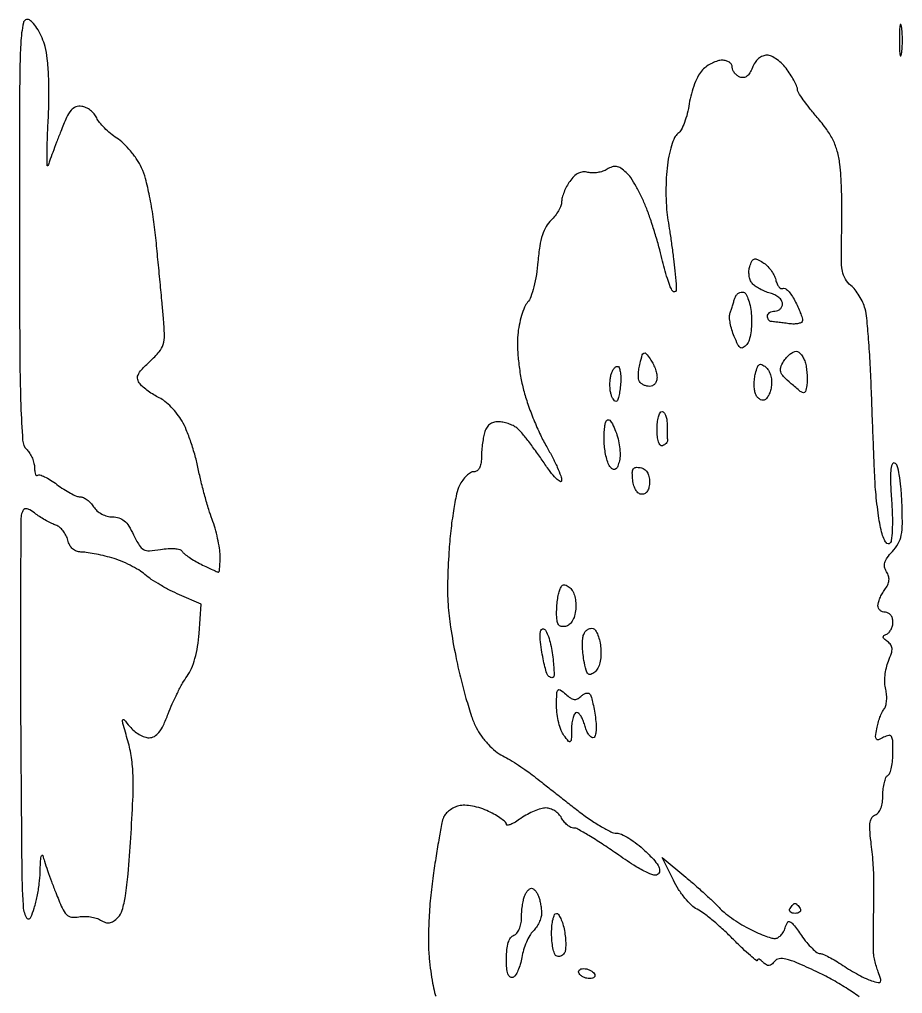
# Model space of a CAD drawing. Extents: x 0 to 102, y 0 to 135.
# Drawn here: x 0 to 14.88, y 18.7 to 35.12 of the extents above; entities that cross this region are included whole.
import ezdxf

# ---------------------------------------------------------------- set-up
doc = ezdxf.new("R2010")
doc.units = 0
doc.header["$MEASUREMENT"] = 0

msp = doc.modelspace()

# ---------------------------------------------------------------- linework, layer by layer
for points in [[(0.166327, 35.110538, 0.500759), (0.06519, 35.063281, 0.039495), (0.021604, 34.719812, 0.01121), (0.002892, 33.967191, 0.000609), (0, 31.595034, 0.001032), (0.004159, 29.580264, 0.007467), (0.022639, 28.610928, 0.009157), (0.053322, 28.024892, 0.18062), (0.1269, 27.863614, -0.058636), (0.175495, 27.802057, -0.038985), (0.216523, 27.721922, -0.039047), (0.24453, 27.636611, -0.059859), (0.2538, 27.559457, 0.028178), (0.25744, 27.494923, 0.072119), (0.269293, 27.449762, 0.183597), (0.286755, 27.431529, 0.317363), (0.306541, 27.434941, -0.282433), (0.342668, 27.443586, -0.032344), (0.423835, 27.411137, -0.03139), (0.523534, 27.355664, -0.020278), (0.631777, 27.279841, 0.019294), (0.744883, 27.20028, 0.021788), (0.859392, 27.133053, 0.021666), (0.960761, 27.084837, 0.100498), (1.023985, 27.072, -0.111685), (1.077462, 27.059904, -0.049809), (1.139573, 27.022298, -0.045894), (1.200076, 26.967529, -0.046316), (1.249367, 26.9028, 0.075245), (1.306048, 26.836648, 0.055788), (1.38559, 26.782152, 0.055003), (1.476586, 26.745879, 0.067458), (1.567186, 26.7336, -0.076523), (1.676116, 26.71683, -0.099414), (1.764358, 26.668202, -0.076645), (1.842552, 26.578316, -0.029506), (1.922651, 26.433068, 0.021958), (2.017089, 26.255537, 0.135695), (2.090717, 26.184389, 0.142403), (2.188675, 26.162934, 0.025026), (2.3779, 26.185237, -0.025917), (2.504122, 26.199887, -0.038183), (2.615657, 26.198481, -0.043838), (2.701732, 26.183125, -0.190518), (2.7425, 26.152727, 0.086766), (2.779024, 26.11164, 0.017724), (2.857572, 26.053695, 0.018174), (2.954923, 25.992145, 0.016179), (3.06028, 25.935257, 0.004111), (3.16399, 25.884581, 0.006023), (3.256125, 25.841851, 0.003099), (3.33462, 25.807172, 0.102811), (3.354698, 25.803, 0.375223), (3.366216, 25.81306, 0.010533), (3.374302, 25.883767, 0.016579), (3.379602, 25.97253, 0.009999), (3.380287, 26.07795, 0.033845), (3.369759, 26.207362, 0.016184), (3.339681, 26.371538, 0.015962), (3.297066, 26.541634, 0.021898), (3.24727, 26.6913, -0.016962), (3.190283, 26.8571, -0.007313), (3.125127, 27.081558, -0.007226), (3.062664, 27.322718, -0.009493), (3.013038, 27.544637, 0.017478), (2.960545, 27.762951, 0.014162), (2.889532, 27.993135, 0.014399), (2.811851, 28.201813, 0.035569), (2.739937, 28.348337, 0.034689), (2.659594, 28.466603, 0.027203), (2.557261, 28.58317, 0.027905), (2.449631, 28.681475, 0.058574), (2.354221, 28.742271, -0.024157), (2.263222, 28.791822, -0.019044), (2.169684, 28.853777, -0.019425), (2.087086, 28.91814, -0.044351), (2.031497, 28.974178, -0.109032), (1.991878, 29.051119, -0.169094), (1.997546, 29.124865, -0.086456), (2.056432, 29.213924, -0.015688), (2.197436, 29.354179, 0.026494), (2.355739, 29.518593, 0.104123), (2.42357, 29.641009, 0.083402), (2.443901, 29.794052, 0.013465), (2.425426, 30.095172, 0.001255), (2.403098, 30.340627, 0.000449), (2.370051, 30.690692, 0.000445), (2.333117, 31.074605, 0.000526), (2.297484, 31.437581, 0.012188), (2.253301, 31.794156, 0.013015), (2.192552, 32.140393, 0.013245), (2.124311, 32.436911, 0.046956), (2.058087, 32.620301, 0.037979), (1.979689, 32.758408, 0.026222), (1.871604, 32.902175, 0.026529), (1.752346, 33.030156, 0.047968), (1.640332, 33.11922, -0.028199), (1.534066, 33.197071, -0.024809), (1.43237, 33.289607, -0.025598), (1.348994, 33.382448, -0.065637), (1.301932, 33.4593, 0.072209), (1.259926, 33.525923, 0.052552), (1.196291, 33.586292, 0.052809), (1.121902, 33.631752, 0.075455), (1.047947, 33.654014, 0.124328), (0.949461, 33.643575, 0.13136), (0.87008, 33.587593, 0.067586), (0.793787, 33.466009, 0.013746), (0.695007, 33.231014, 0.001573), (0.625359, 33.049991, 0.001815), (0.560133, 32.876974, 0.001623), (0.505881, 32.730013, 0.010622), (0.480463, 32.6556, -0.84253), (0.467296, 32.657421, -0.009491), (0.464899, 32.826915, -0.00759), (0.470059, 33.08465, -0.003585), (0.484149, 33.417, 0.009758), (0.495947, 33.809834, 0.013398), (0.490192, 34.163232, 0.014858), (0.468657, 34.458549, 0.041026), (0.430422, 34.663411, 0.033291), (0.380739, 34.80702, 0.033483), (0.312514, 34.942476, 0.035466), (0.237025, 35.051778, 0.101365)], [(14.865595, 35.00325, 0.124239), (14.852721, 35.03391, 0.664672), (14.840704, 35.030877, 0.03126), (14.832464, 34.937314, 0.006336), (14.830352, 34.7706, 0.006336), (14.832464, 34.603886, 0.03126), (14.840704, 34.510323, 0.664672), (14.852721, 34.50729, 0.124239), (14.865595, 34.53795, 0.023547), (14.876573, 34.643888, 0.014044), (14.880133, 34.7706, 0.014044), (14.876573, 34.897312, 0.023547)], [(12.528889, 31.024677, -0.057879), (12.596516, 30.971224, -0.038071), (12.661265, 30.895923, -0.038094), (12.71379, 30.81176, -0.05835), (12.744466, 30.731535, 0.039811), (12.768139, 30.662023, 0.070918), (12.799637, 30.610579, 0.111017), (12.833414, 30.584438, 0.252974), (12.864622, 30.586251, -0.286614), (12.901257, 30.586079, -0.058975), (12.953787, 30.543534, -0.045623), (13.011873, 30.471857, -0.028159), (13.067097, 30.378367, -0.012247), (13.11706, 30.27566, -0.014298), (13.159265, 30.175745, -0.013318), (13.190095, 30.089806, -0.07962), (13.1976, 30.042973, -0.267638), (13.180565, 30.013428, -0.076024), (13.129259, 29.993351, -0.054716), (13.054095, 29.984903, -0.033463), (12.96495, 29.990642, 0.000978), (12.871225, 30.002824, 0.001135), (12.782003, 30.014036, 0.001009), (12.706437, 30.023204, 0.006775), (12.66885, 30.027171, -0.126965), (12.644634, 30.035851, -0.090797), (12.624038, 30.056139, -0.080924), (12.610165, 30.084833, -0.072337), (12.6054, 30.1176, -0.148195), (12.615177, 30.149863, -0.098894), (12.642677, 30.177349, -0.082425), (12.683786, 30.195881, -0.064853), (12.7323, 30.2022, 0.09774), (12.780732, 30.211759, 0.09763), (12.821923, 30.239003, 0.098244), (12.849506, 30.279676, 0.100352), (12.8592, 30.327488, 0.145401), (12.843812, 30.379285, 0.071839), (12.798091, 30.43131, 0.061856), (12.730735, 30.475712, 0.053391), (12.65117, 30.504989, -0.035492), (12.564552, 30.533391, -0.028799), (12.476325, 30.57551, -0.029681), (12.399258, 30.624076, -0.06419), (12.348081, 30.671741, -0.085705), (12.315666, 30.728127, -0.052218), (12.296877, 30.802832, -0.050446), (12.293555, 30.883307, -0.062024), (12.307258, 30.957167, -0.03772), (12.343117, 31.046238, -0.207133), (12.381722, 31.07903, -0.184928), (12.435019, 31.075291, -0.029374)], [(12.203594, 30.51991, -0.195966), (12.246159, 30.483713, -0.038945), (12.28598, 30.389838, -0.035894), (12.317805, 30.266019, -0.026678), (12.33562, 30.125922, -0.028131), (12.338106, 29.978719, -0.029887), (12.32383, 29.835151, -0.031444), (12.296479, 29.71383, -0.102386), (12.258, 29.641455, -0.068263), (12.198389, 29.586833, -0.300975), (12.153074, 29.585893, -0.138494), (12.109074, 29.634902, -0.014585), (12.044667, 29.776384, -0.026919), (12.005669, 29.885173, -0.027401), (11.978853, 29.996884, -0.02847), (11.966499, 30.096105, -0.09247), (11.974237, 30.161677, -0.00036), (11.992207, 30.219239, -0.0002), (12.014193, 30.289388, -0.0002), (12.036504, 30.360374, -0.000323), (12.055544, 30.420735, -0.077849), (12.079692, 30.469279, -0.09115), (12.116501, 30.505116, -0.10207), (12.160021, 30.522842, -0.125922)], [(10.629822, 29.395682, -0.039692), (10.673615, 29.324578, -0.029671), (10.710602, 29.240257, -0.030308), (10.736027, 29.156112, -0.058277), (10.7442, 29.08623, -0.078161), (10.735005, 29.027771, -0.090412), (10.70839, 28.978153, -0.100781), (10.668786, 28.944981, -0.124729), (10.622293, 28.9332, -0.059266), (10.571962, 28.939187, -0.050649), (10.521543, 28.956908, -0.053088), (10.478526, 28.983004, -0.091721), (10.450505, 29.013909, -0.114675), (10.434976, 29.059962, -0.030308), (10.43214, 29.138103, -0.029112), (10.439732, 29.22987, -0.026297), (10.458034, 29.323361, -0.009839), (10.496557, 29.464987, -0.225476), (10.523814, 29.495518, -0.327859), (10.557641, 29.487413, -0.017659)], [(13.089438, 29.5254, -0.163455), (13.133343, 29.510653, -0.067017), (13.17851, 29.4658, -0.056542), (13.218057, 29.400134, -0.045834), (13.2453, 29.322505, -0.027387), (13.262759, 29.232282, -0.018928), (13.272992, 29.128759, -0.019137), (13.275246, 29.028202, -0.036684), (13.268062, 28.947862, -0.034272), (13.24457, 28.847999, -0.362286), (13.211962, 28.826818, -0.143243), (13.159164, 28.849366, -0.006321), (13.005135, 28.979319, -0.019458), (12.877207, 29.099064, -0.113232), (12.828944, 29.17708, -0.16699), (12.829127, 29.252873, -0.056284), (12.877435, 29.353961, -0.040328), (12.926158, 29.419556, -0.042857), (12.983876, 29.47504, -0.046946), (13.041621, 29.513385, -0.123714)], [(10.077216, 29.2716, -0.310571), (10.104743, 29.252677, -0.046825), (10.123763, 29.18467, -0.038866), (10.13349, 29.089097, -0.023733), (10.130799, 28.97567, -0.018093), (10.118574, 28.862235, -0.028789), (10.099082, 28.766619, -0.028248), (10.075957, 28.695686, -0.308297), (10.052453, 28.67957, -0.203525), (10.028243, 28.689765, -0.057302), (10.002701, 28.72294, -0.047819), (9.97982, 28.770781, -0.034863), (9.963473, 28.82745, -0.034806), (9.953863, 28.894884, -0.021091), (9.951459, 28.9755, -0.021083), (9.95586, 29.056112, -0.034511), (9.967137, 29.12355, -0.044987), (9.986199, 29.180198, -0.056268), (10.014074, 29.22811, -0.067048), (10.046032, 29.260855, -0.167454)], [(12.577119, 29.259965, -0.094026), (12.621786, 29.205908, -0.051407), (12.655414, 29.126449, -0.048717), (12.673851, 29.035617, -0.055597), (12.673127, 28.946966, -0.039473), (12.656359, 28.863453, -0.045874), (12.627167, 28.787908, -0.051729), (12.590778, 28.730353, -0.147777), (12.552373, 28.703499, -0.141814), (12.51197, 28.702083, -0.093939), (12.469584, 28.72173, -0.080048), (12.431654, 28.759338, -0.065971), (12.404399, 28.809447, -0.062596), (12.387839, 28.876715, -0.0286), (12.382481, 28.967164, -0.027774), (12.387692, 29.064358, -0.034217), (12.403717, 29.153696, -0.024174), (12.435841, 29.259699, -0.171245), (12.469209, 29.300813, -0.260476), (12.512282, 29.302545, -0.055879)], [(10.8288, 28.5102, -0.226478), (10.861196, 28.494732, -0.074992), (10.888549, 28.448072, -0.057076), (10.907214, 28.379692, -0.038131), (10.9134, 28.2987, 0.002722), (10.913865, 28.213229, 0.003091), (10.915264, 28.131311, 0.002811), (10.917273, 28.061744, 0.017148), (10.919745, 28.025865, -0.136666), (10.915369, 28.000151, -0.076449), (10.897511, 27.973642, -0.06671), (10.869447, 27.950378, -0.059365), (10.835145, 27.934215, -0.308193), (10.798875, 27.944494, -0.094018), (10.76958, 27.99696, -0.055238), (10.750273, 28.086932, -0.025261), (10.7442, 28.20705, -0.026386), (10.750335, 28.323213, -0.04168), (10.769051, 28.42115, -0.05077), (10.79615, 28.490278, -0.281)], [(10.046964, 28.176603, -0.035928), (10.087715, 28.051796, -0.028951), (10.113801, 27.913085, -0.029818), (10.122806, 27.781599, -0.063753), (10.110788, 27.680715, -0.028189), (10.081794, 27.587735, -0.127164), (10.049399, 27.541542, -0.255726), (10.012081, 27.533764, -0.123161), (9.968885, 27.559675, -0.095784), (9.933021, 27.612731, -0.028076), (9.899384, 27.705661, -0.027083), (9.872559, 27.816722, -0.026065), (9.857473, 27.931461, -0.017909), (9.85245, 28.048774, -0.017292), (9.855729, 28.16753, -0.017504), (9.865891, 28.271759, -0.058561), (9.882798, 28.338201, -0.204823), (9.912164, 28.368472, -0.302236), (9.947324, 28.361692, -0.084753), (9.991537, 28.300306, -0.016916)], [(10.462914, 27.564715, -0.098159), (10.528756, 27.537962, -0.104798), (10.577637, 27.488582, -0.089561), (10.607395, 27.41677, -0.053602), (10.6173, 27.324641, -0.047652), (10.60893, 27.237012, -0.088324), (10.58339, 27.170507, -0.118166), (10.542769, 27.129287, -0.140277), (10.4904, 27.1143, -0.156576), (10.436949, 27.131459, -0.094793), (10.390724, 27.180043, -0.071636), (10.355844, 27.256406, -0.042888), (10.336014, 27.354373, -0.023587), (10.327664, 27.479149, -0.141561), (10.344318, 27.541354, -0.2352), (10.386298, 27.568023, -0.073682)], [(0.27599, 26.782416, 0.018324), (0.174019, 26.852013, 0.115254), (0.114882, 26.872451, 0.233625), (0.074281, 26.857365, 0.097713), (0.042384, 26.806625, 0.089914), (0.024645, 26.712903, 0.0004), (0.017594, 25.69379, 0.001905), (0.014916, 24.534505, 0.001199), (0.020194, 23.180346, 0.000589), (0.037234, 20.900815, 0.011133), (0.059324, 20.186593, 0.100099), (0.111758, 19.983549, 0.630231), (0.19035, 19.984033, 0.03945), (0.247883, 20.136385, 0.019447), (0.297793, 20.337439, 0.019165), (0.333654, 20.551332, 0.026463), (0.348214, 20.745433, -0.008242), (0.354429, 20.907043, -0.028328), (0.366113, 21.01133, -0.245932), (0.380604, 21.030373, -0.480471), (0.395365, 21.0231, 0.023822), (0.420591, 20.93008, 0.005067), (0.473782, 20.770957, 0.00529), (0.539314, 20.587629, 0.005008), (0.609884, 20.402341, 0.011349), (0.719029, 20.141733, 0.085634), (0.793066, 20.031196, 0.170802), (0.877355, 19.988227, 0.08067), (1.000995, 19.991677, -0.048118), (1.094094, 20.000334, -0.035986), (1.196899, 19.99257, -0.03679), (1.293573, 19.970864, -0.066054), (1.367494, 19.93729, 0.052228), (1.450057, 19.897011, 0.125359), (1.517307, 19.890256, 0.1171), (1.582501, 19.91648, 0.042478), (1.659233, 19.981175, 0.127493), (1.732239, 20.10527, 0.029477), (1.7854, 20.343871, 0.019147), (1.830845, 20.714529, 0.004825), (1.875837, 21.320932, 0.004975), (1.911046, 21.966809, 0.018523), (1.914087, 22.373963, 0.028529), (1.887746, 22.677316, 0.034462), (1.827448, 22.956711, -0.0018), (1.743091, 23.252462, -0.100357), (1.738851, 23.309504, -0.640978), (1.759555, 23.316021, -0.011669), (1.858422, 23.20155, 0.047217), (1.930966, 23.128718, 0.041351), (2.019038, 23.067115, 0.043522), (2.108653, 23.024848, 0.088663), (2.185014, 23.0112, 0.130998), (2.273034, 23.034664, 0.094406), (2.350534, 23.10118, 0.059235), (2.424905, 23.221149, 0.019448), (2.505522, 23.41305, -0.015009), (2.57553, 23.583929, -0.011735), (2.661349, 23.765128, -0.011906), (2.74928, 23.930142, -0.028211), (2.824353, 24.047313, 0.05645), (2.897447, 24.176937, 0.031576), (2.957471, 24.347964, 0.028282), (3.001991, 24.549081, 0.022277), (3.027981, 24.77068), (3.063494, 25.261634), (2.694997, 25.420882, -0.01751), (2.538422, 25.495156, -0.013419), (2.372618, 25.586769, -0.01362), (2.221936, 25.681, -0.031024), (2.115, 25.761978, 0.041188), (2.009186, 25.838777, 0.020188), (1.86334, 25.919427, 0.019877), (1.704087, 25.991504, 0.027214), (1.555285, 26.042613, 0.011399), (1.409399, 26.080429, 0.010739), (1.25902, 26.112381, 0.010765), (1.124602, 26.134951, 0.036223), (1.035706, 26.1414, -0.088137), (0.959686, 26.154905, -0.09663), (0.895685, 26.193645, -0.087714), (0.846508, 26.257159, -0.059562), (0.813797, 26.342791, 0.057159), (0.783415, 26.423483, 0.049526), (0.734337, 26.499504, 0.052109), (0.675022, 26.559902, 0.092954), (0.614275, 26.593479, -0.033347), (0.543883, 26.622105, -0.014114), (0.453452, 26.669314, -0.013891), (0.35938, 26.725338, -0.017656)], [(9.2779, 25.537415, -0.102739), (9.32427, 25.479282, -0.052295), (9.3577, 25.39155, -0.047088), (9.375214, 25.286668, -0.042246), (9.37377, 25.176399, -0.040064), (9.35345, 25.063201, -0.07112), (9.316642, 24.976071, -0.090968), (9.264876, 24.917422, -0.120326), (9.20025, 24.88804, -0.09699), (9.128843, 24.888479, -0.199943), (9.083379, 24.919198, -0.119568), (9.058844, 24.987707, -0.026479), (9.0522, 25.113078, -0.017909), (9.056029, 25.219945, -0.015424), (9.067528, 25.331762, -0.015695), (9.084288, 25.432596, -0.042604), (9.10438, 25.50214, -0.047889), (9.13633, 25.566287, -0.205945), (9.170599, 25.590073, -0.186734), (9.213811, 25.582715, -0.038732)], [(8.83255, 24.847081, -0.199143), (8.8717, 24.813204, -0.029821), (8.913531, 24.715554, -0.029657), (8.951036, 24.587923, -0.021626), (8.977987, 24.442514, -0.008929), (8.995887, 24.296723, -0.013163), (9.005933, 24.168153, -0.00839), (9.009647, 24.061724, -0.1892), (8.999137, 24.03345, -0.16708), (8.982809, 24.02432, -0.102373), (8.960535, 24.024884, -0.080782), (8.935614, 24.035144, -0.058475), (8.912011, 24.053789, -0.121563), (8.8873, 24.094692, -0.01203), (8.855622, 24.205916, -0.014609), (8.824502, 24.342395, -0.01109), (8.798111, 24.493606, -0.013198), (8.776458, 24.667021, -0.048775), (8.77642, 24.777235, -0.117775), (8.795982, 24.834051, -0.343892)], [(9.665594, 24.851746, -0.175209), (9.708041, 24.81851, -0.045768), (9.747718, 24.740036, -0.040792), (9.779228, 24.636386, -0.03204), (9.796728, 24.520219, -0.033823), (9.799071, 24.388899, -0.049057), (9.782006, 24.274287, -0.058117), (9.747151, 24.182233, -0.100339), (9.695976, 24.118699, -0.0781), (9.627649, 24.078034, -0.310345), (9.582501, 24.088172, -0.127922), (9.54869, 24.151013, -0.013427), (9.513203, 24.315653, -0.021963), (9.49534, 24.441021, -0.021566), (9.488402, 24.56824, -0.022043), (9.492063, 24.680059, -0.072528), (9.508249, 24.751898, -0.07493), (9.535933, 24.800703, -0.085148), (9.575771, 24.836739, -0.095373), (9.621308, 24.854679, -0.126293)], [(9.205635, 23.744567, 0.033143), (9.285801, 23.681147, 0.112025), (9.347426, 23.656539, 0.153978), (9.402065, 23.664727, 0.082961), (9.458025, 23.704665, -0.049387), (9.499642, 23.738783, -0.069381), (9.542841, 23.759623, -0.089554), (9.580883, 23.764685, -0.186899), (9.607803, 23.752797, -0.124199), (9.630063, 23.715516, -0.012671), (9.657305, 23.615446, -0.015211), (9.683499, 23.492573, -0.011571), (9.704952, 23.356587, -0.019593), (9.71836, 23.214606, -0.042766), (9.715027, 23.105416, -0.06298), (9.697312, 23.033581, -0.310219), (9.664711, 23.0112, -0.191886), (9.627742, 23.02593, -0.057286), (9.587979, 23.073328, -0.048244), (9.551739, 23.141737, -0.036226), (9.52506, 23.2227, 0.034719), (9.498647, 23.303669, 0.046776), (9.463192, 23.372072, 0.05533), (9.424568, 23.419616, 0.196992), (9.388988, 23.4342, 0.267922), (9.356839, 23.415641, 0.055462), (9.329587, 23.353433, 0.044542), (9.310368, 23.264594, 0.028568), (9.303309, 23.15925, -0.005538), (9.299638, 22.983281, -0.208286), (9.282964, 22.948105, -0.419068), (9.254948, 22.950244, -0.013338), (9.176409, 23.04852, -0.071609), (9.128666, 23.134969, -0.029488), (9.088687, 23.263006, -0.02843), (9.061342, 23.407644, -0.032513), (9.0522, 23.548082, -0.006337), (9.054901, 23.76118, -0.160773), (9.074269, 23.815217, -0.404128), (9.112077, 23.820533, -0.02679)], [(8.6292, 20.4732, -0.157772), (8.658355, 20.463765, -0.055768), (8.691248, 20.433891, -0.048552), (8.72249, 20.390588, -0.040412), (8.747049, 20.339381, -0.030606), (8.766745, 20.276866, -0.017202), (8.783316, 20.198976, -0.017117), (8.794683, 20.118886, -0.026697), (8.7984, 20.049324, -0.072358), (8.788202, 19.979225, -0.038747), (8.756796, 19.897377, -0.037595), (8.710978, 19.817165, -0.047849), (8.65677, 19.751456, 0.066038), (8.598925, 19.675916, 0.028862), (8.542343, 19.562831, 0.027942), (8.495294, 19.434076, 0.033347), (8.466115, 19.308211, -0.029917), (8.439601, 19.190171, -0.03734), (8.400516, 19.084871, -0.040814), (8.35556, 19.00481, -0.16544), (8.311644, 18.971448, -0.257127), (8.265362, 18.979947, -0.141142), (8.231621, 19.028697, -0.063466), (8.211816, 19.127299, -0.017867), (8.2062, 19.284405, -0.024427), (8.213817, 19.440219, -0.053009), (8.238019, 19.557437, -0.074916), (8.277793, 19.637901, -0.15005), (8.3331, 19.681206, 0.133561), (8.382336, 19.717253, 0.064178), (8.423234, 19.784698, 0.055996), (8.450725, 19.872002, 0.048332), (8.46, 19.967732, -0.018661), (8.463766, 20.0686, -0.015668), (8.475084, 20.175009, -0.015954), (8.491589, 20.271614, -0.041348), (8.511351, 20.339381, -0.040412), (8.53591, 20.390588, -0.048552), (8.567152, 20.433891, -0.055768), (8.600045, 20.463765, -0.157772)], [(13.0707, 20.2194, -0.163822), (13.086495, 20.214082, -0.033983), (13.108881, 20.194549, -0.032351), (13.132912, 20.167189, -0.025622), (13.1553, 20.1348, -0.146489), (13.16393, 20.102703, -0.191582), (13.152017, 20.075051, -0.134005), (13.119314, 20.056372, -0.063222), (13.0707, 20.0502, -0.063222), (13.022086, 20.056372, -0.134005), (12.989383, 20.075051, -0.191582), (12.97747, 20.102703, -0.146489), (12.9861, 20.1348, -0.025622), (13.008488, 20.167189, -0.032351), (13.032519, 20.194549, -0.033983), (13.054905, 20.214082, -0.163822)], [(9.048367, 20.0502, -0.246843), (9.083055, 20.031964, -0.041797), (9.121423, 19.964833, -0.037331), (9.156888, 19.870914, -0.025252), (9.183652, 19.759589, -0.022354), (9.200365, 19.641624, -0.025333), (9.20555, 19.527476, -0.025722), (9.200086, 19.431214, -0.111823), (9.18164, 19.377509, -0.084778), (9.154086, 19.346266, -0.093404), (9.118581, 19.327207, -0.100437), (9.080737, 19.323173, -0.115396), (9.046354, 19.334713, -0.17623), (9.015763, 19.373458, -0.029056), (8.990734, 19.467026, -0.028886), (8.973362, 19.585563, -0.021944), (8.9676, 19.716793, -0.022857), (8.973444, 19.844571, -0.036581), (8.991325, 19.952262, -0.041922), (9.01707, 20.029572, -0.299921)], [(9.507514, 19.1196, -0.059645), (9.559934, 19.113325, -0.050746), (9.612496, 19.094749, -0.053126), (9.657389, 19.067394, -0.091204), (9.6867, 19.035, -0.131946), (9.696333, 19.00286, -0.190139), (9.68635, 18.975251, -0.14379), (9.656805, 18.956629, -0.069308), (9.612086, 18.9504, -0.059645), (9.559666, 18.956675, -0.050746), (9.507104, 18.975251, -0.053126), (9.462211, 19.002606, -0.091204), (9.4329, 19.035, -0.131946), (9.423267, 19.06714, -0.190139), (9.43325, 19.094749, -0.14379), (9.462795, 19.113371, -0.069308)]]:
    msp.add_lwpolyline(points, format="xyb", close=True)
msp.add_lwpolyline([(14.148839, 18.645898, 0.015283), (13.931732, 18.792812, 0.015064), (13.680171, 18.941635, 0.016643), (13.428208, 19.069881, 0.007472), (13.098631, 19.218084, 0.042364), (12.916252, 19.279123, 0.095094), (12.802109, 19.284682, 0.191549), (12.725126, 19.240659, -0.048954), (12.675441, 19.189486, -0.155065), (12.631893, 19.171348, -0.163523), (12.587356, 19.182116, -0.05606), (12.534776, 19.224064, 0.029437), (12.49686, 19.25776, 0.076495), (12.465157, 19.275702, 0.194432), (12.445318, 19.27527, 0.299762), (12.4362, 19.261427, -0.62788), (12.419999, 19.253612, -0.009925), (12.318157, 19.337962, -0.013215), (12.188562, 19.455819, -0.007053), (12.03435, 19.607928, 0.012056), (11.864918, 19.771738, 0.012137), (11.688155, 19.926816, 0.012023), (11.527767, 20.054362, 0.046882), (11.420114, 20.120971, -0.077516), (11.325538, 20.187795, -0.028836), (11.215053, 20.307997, -0.027741), (11.107661, 20.455232, -0.030011), (11.020277, 20.609744), (10.832825, 20.993186), (11.232662, 20.658012, -0.005544), (11.397346, 20.516823, -0.005285), (11.56153, 20.369775, -0.005249), (11.703824, 20.236825, -0.018702), (11.790737, 20.147451, 0.038917), (11.874385, 20.068112, 0.015742), (11.99967, 19.972932, 0.015464), (12.141534, 19.878503, 0.018969), (12.279792, 19.799632, 0.013361), (12.415143, 19.73362, 0.015172), (12.548269, 19.677852, 0.014464), (12.663532, 19.637411, 0.077281), (12.729204, 19.6272, 0.130256), (12.778747, 19.640329, 0.068797), (12.829518, 19.679367, 0.061063), (12.873781, 19.736878, 0.056725), (12.904163, 19.80479, -0.051956), (12.943907, 19.895946, -0.39101), (12.984895, 19.909092, -0.123189), (13.041381, 19.863391, -0.00675), (13.177175, 19.67789, 0.018974), (13.266994, 19.561285, 0.025183), (13.357722, 19.462844, 0.02407), (13.438776, 19.390648, 0.171535), (13.487573, 19.3734, -0.103859), (13.540556, 19.362275, -0.015184), (13.640319, 19.314781, -0.016615), (13.75625, 19.250252, -0.013567), (13.875911, 19.173845, 0.013949), (14.002663, 19.093047, 0.012073), (14.139905, 19.015292, 0.012233), (14.267704, 18.950879, 0.034337), (14.360934, 18.914317, 0.019009), (14.473535, 18.883508, 0.300047), (14.509059, 18.896633, 0.240433), (14.51579, 18.937834, 0.013343), (14.471418, 19.064627, -0.020783), (14.440797, 19.156488, -0.016126), (14.414928, 19.258669, -0.016403), (14.396983, 19.355688, -0.037401), (14.391381, 19.429904, -0.001386), (14.391569, 19.514819, -0.000323), (14.392371, 19.657414, -0.000333), (14.393509, 19.821534, -0.000326), (14.394872, 19.98675, 0.000041), (14.39638, 20.157655, 0.000034), (14.397951, 20.338897, 0.000035), (14.399364, 20.504506, 0.000096), (14.40033, 20.62125, 0.015774), (14.397586, 20.738163, 0.005653), (14.386539, 20.904488, 0.005602), (14.370311, 21.086703, 0.006602), (14.350744, 21.258766, -0.014147), (14.330492, 21.464448, -0.058259), (14.336303, 21.589233, -0.109963), (14.367208, 21.666171, -0.151999), (14.425239, 21.711967, 0.141406), (14.476911, 21.751033, 0.069676), (14.51698, 21.823797, 0.055558), (14.542714, 21.923237, 0.035573), (14.5512, 22.042358, -0.027767), (14.557414, 22.154172, -0.034212), (14.576051, 22.256919, -0.036539), (14.603106, 22.338321, -0.157098), (14.6358, 22.3767, 0.171369), (14.668615, 22.417464, 0.031014), (14.695549, 22.512439, 0.030248), (14.714204, 22.632741, 0.023346), (14.7204, 22.765369, 0.010285), (14.716349, 22.962278, 0.129339), (14.694669, 23.032768, 0.324706), (14.65003, 23.050972, 0.062755), (14.563635, 23.017855, -0.030284), (14.475945, 22.977549, -0.328204), (14.440514, 22.987124, -0.201657), (14.428086, 23.031239, -0.013686), (14.448088, 23.162928, -0.023619), (14.469942, 23.258267, -0.020767), (14.501489, 23.355381, -0.021289), (14.537357, 23.440645, -0.057052), (14.572, 23.496551, 0.104805), (14.599772, 23.552623, 0.043091), (14.61377, 23.636733, 0.040174), (14.613623, 23.732752, 0.041042), (14.598071, 23.826808, -0.054961), (14.583775, 23.931202, -0.03094), (14.58833, 24.05917, -0.030515), (14.609127, 24.189326, -0.043337), (14.644424, 24.30102, 0.020288), (14.693664, 24.435026, 0.090385), (14.704588, 24.517767, 0.144673), (14.683386, 24.578407, 0.084641), (14.62815, 24.632854, -0.028727), (14.572641, 24.67654, -0.187132), (14.556643, 24.707526, -0.272264), (14.56854, 24.733813, -0.05723), (14.61465, 24.758991, 0.113639), (14.655116, 24.78738, 0.064235), (14.689336, 24.836927, 0.058988), (14.712523, 24.89885, 0.060186), (14.7204, 24.96405, 0.076722), (14.710838, 25.025998, 0.089679), (14.683123, 25.078568, 0.100762), (14.641895, 25.113712, 0.12694), (14.5935, 25.1262, -0.08597), (14.545042, 25.134594, -0.09388), (14.503877, 25.158727, -0.100309), (14.476344, 25.194691, -0.113848), (14.4666, 25.23693, -0.07442), (14.474619, 25.290505, -0.027709), (14.500975, 25.362144, -0.026721), (14.538833, 25.438293, -0.029151), (14.583621, 25.507697, 0.044789), (14.633344, 25.5903, 0.089503), (14.653892, 25.663459, 0.099068), (14.646637, 25.734187, 0.064725), (14.612415, 25.809007, -0.08463), (14.57996, 25.8881, -0.12557), (14.582144, 25.962602, -0.089718), (14.622509, 26.044467, -0.028251), (14.710104, 26.149838, 0.058677), (14.808288, 26.28371, 0.080957), (14.859876, 26.423289, 0.048442), (14.878798, 26.620496, 0.009382), (14.871659, 26.978858, 0.012129), (14.855207, 27.239927, 0.023927), (14.827237, 27.445789, 0.023908), (14.791879, 27.596332, 0.248148), (14.749242, 27.640746, 0.411553), (14.705817, 27.619151, 0.061754), (14.683887, 27.51373, 0.030336), (14.679849, 27.322296, 0.007218), (14.697062, 27.003843, -0.0103), (14.710475, 26.72365, -0.020449), (14.70744, 26.501377, -0.019067), (14.691965, 26.334884, -0.225304), (14.657636, 26.281795, -0.353372), (14.619151, 26.286661, -0.075601), (14.577415, 26.345776, -0.04697), (14.537455, 26.448813, -0.022495), (14.504917, 26.587088, -0.011005), (14.477665, 26.751649, -0.006256), (14.451584, 26.951765, -0.006244), (14.430346, 27.154071, -0.010251), (14.418028, 27.3258, -0.00248), (14.408072, 27.541406, -0.000483), (14.392427, 27.930161, -0.000513), (14.375091, 28.383429, -0.000475), (14.35822, 28.8486, 0.004614), (14.337912, 29.304333, 0.005678), (14.310215, 29.729085, 0.004751), (14.279541, 30.084992, 0.040727), (14.251441, 30.242196, 0.042741), (14.213284, 30.348801, 0.030144), (14.153422, 30.461188, 0.030571), (14.082532, 30.56244, 0.054605), (14.011062, 30.634536, -0.090231), (13.918235, 30.742498, -0.090065), (13.869309, 30.876305, -0.043144), (13.851151, 31.090263, -0.006352), (13.857359, 31.52514, 0.007341), (13.861256, 31.842009, 0.006377), (13.856229, 32.174108, 0.006427), (13.843978, 32.474623, 0.018698), (13.825099, 32.681538, 0.034343), (13.782093, 32.896963, 0.04657), (13.712468, 33.082629, 0.042516), (13.6043, 33.264386, 0.022907), (13.442803, 33.469233, -0.010549), (13.316475, 33.621574, -0.01449), (13.20988, 33.764071, -0.011138), (13.128216, 33.885775, -0.143146), (13.113, 33.937836, 0.103823), (13.102861, 33.986135, 0.017412), (13.061605, 34.071841, 0.018415), (13.005024, 34.170599, 0.01542), (12.938039, 34.27109, 0.040619), (12.858859, 34.365102, 0.041158), (12.765848, 34.444623, 0.044503), (12.673414, 34.499547, 0.112268), (12.597545, 34.5168, 0.101937), (12.525242, 34.501905, 0.075478), (12.455771, 34.458638, 0.067909), (12.395997, 34.391508, 0.057205), (12.352214, 34.306916, -0.042579), (12.309362, 34.217848, -0.096389), (12.259927, 34.16213, -0.132882), (12.20419, 34.139305, -0.123337), (12.142808, 34.146767, -0.072724), (12.09326, 34.174587, -0.064012), (12.051272, 34.216511, -0.066864), (12.022864, 34.265582, -0.098124), (12.0132, 34.314351, 0.14217), (12.000158, 34.359292, 0.09971), (11.963497, 34.397582, 0.0845), (11.908674, 34.423377, 0.067898), (11.844, 34.4322, 0.075838), (11.767422, 34.420518, 0.038396), (11.676591, 34.384289, 0.03702), (11.586587, 34.331519, 0.045307), (11.511698, 34.269098, 0.074965), (11.444745, 34.178371, 0.027975), (11.378539, 34.034073, 0.026964), (11.322847, 33.866193, 0.029399), (11.287427, 33.698048, -0.025243), (11.254478, 33.534929, -0.028236), (11.206151, 33.382091, -0.029227), (11.150674, 33.258241, -0.115456), (11.096643, 33.195312, 0.127553), (11.040612, 33.126816, 0.031854), (10.98814, 32.990807, 0.028836), (10.943813, 32.814907, 0.019897), (10.913228, 32.611735, 0.018607), (10.897589, 32.396168, 0.012956), (10.89532, 32.152164, 0.013089), (10.905361, 31.917638, 0.026237), (10.927816, 31.733623, -0.005988), (10.957608, 31.551231, -0.003074), (10.990801, 31.321982, -0.003054), (11.022086, 31.08551, -0.0046), (11.046197, 30.879, -0.007475), (11.06629, 30.661399, -0.047112), (11.064395, 30.550117, -0.335917), (11.041406, 30.525897, -0.289139), (11.008335, 30.539863, -0.059374), (10.968493, 30.614621, -0.012659), (10.918491, 30.753439, -0.013069), (10.868529, 30.918287, -0.012106), (10.82585, 31.089763, 0.012579), (10.777423, 31.283554, 0.006976), (10.709129, 31.517537, 0.006952), (10.633318, 31.752715, 0.011136), (10.56139, 31.95098, 0.019069), (10.484119, 32.129537, 0.018274), (10.392448, 32.304297, 0.01856), (10.300315, 32.452315, 0.060413), (10.224749, 32.539425, 0.03501), (10.13316, 32.611329, 0.10745), (10.060371, 32.640529, 0.125565), (9.988831, 32.634621, 0.056566), (9.903216, 32.593766, -0.059012), (9.831586, 32.560013, -0.040515), (9.744286, 32.538511, -0.040752), (9.655488, 32.531478, -0.063425), (9.579444, 32.54135, 0.08643), (9.496551, 32.548275, 0.092706), (9.418372, 32.526304, 0.079438), (9.34433, 32.473736, 0.045994), (9.273596, 32.390255, 0.030962), (9.221235, 32.304682, 0.02678), (9.176984, 32.209117, 0.02769), (9.1463, 32.117976, 0.067447), (9.1368, 32.047872, -0.090509), (9.124378, 31.979813, -0.038625), (9.084956, 31.895696, -0.036583), (9.027845, 31.810142, -0.039778), (8.960309, 31.736365, 0.074732), (8.874892, 31.628899, 0.053859), (8.813068, 31.488497, 0.039439), (8.768969, 31.298732, 0.016027), (8.737866, 31.035119, -0.019252), (8.710812, 30.817877, -0.021764), (8.667847, 30.612179, -0.021907), (8.616414, 30.44184, -0.095249), (8.56362, 30.351107, 0.080391), (8.511608, 30.267491, 0.025496), (8.46178, 30.128857, 0.024715), (8.421168, 29.966175, 0.025143), (8.397087, 29.801207, 0.033476), (8.391698, 29.607067, 0.01676), (8.409542, 29.362053, 0.016379), (8.445564, 29.104517, 0.020671), (8.496434, 28.869384, 0.02015), (8.567347, 28.635759, 0.012908), (8.667451, 28.370453, 0.012972), (8.779146, 28.115254, 0.023568), (8.885411, 27.913911, -0.01343), (8.981657, 27.740177, -0.015846), (9.062955, 27.570732, -0.014806), (9.122343, 27.424616, -0.089347), (9.1368, 27.344356, -0.574444), (9.110664, 27.329114, -0.071565), (9.045345, 27.379573, -0.031482), (8.945173, 27.496776, -0.013365), (8.825465, 27.665329, 0.008596), (8.696529, 27.850595, 0.009776), (8.56657, 28.023424, 0.009058), (8.45095, 28.165697, 0.052637), (8.381315, 28.232559, 0.052306), (8.317353, 28.272251, 0.031347), (8.234498, 28.306136, 0.03113), (8.146829, 28.329766, 0.046569), (8.068017, 28.338309, 0.078066), (7.987553, 28.326896, 0.096415), (7.92081, 28.291385, 0.09211), (7.87012, 28.231919, 0.065182), (7.836522, 28.15065, 0.022884), (7.816861, 28.06108, 0.011903), (7.800156, 27.947874, 0.011811), (7.788498, 27.830603, 0.017627), (7.784355, 27.72765, -0.039975), (7.775946, 27.628804, -0.082987), (7.750908, 27.555796, -0.118715), (7.71088, 27.511274, -0.151693), (7.658473, 27.495, 0.141609), (7.60225, 27.478751, 0.05003), (7.535499, 27.426659, 0.044761), (7.469642, 27.351372, 0.039333), (7.414989, 27.26235, 0.067449), (7.36536, 27.120827, 0.011286), (7.313727, 26.837103, 0.012185), (7.268406, 26.498549, 0.010539), (7.23703, 26.1414, 0.010695), (7.214584, 25.6447, 0.022258), (7.222621, 25.257235, 0.022337), (7.265037, 24.872879, 0.01085), (7.351707, 24.386316, 0.010288), (7.430901, 24.02975, 0.010152), (7.525017, 23.675149, 0.010067), (7.619941, 23.368143, 0.037954), (7.697524, 23.182509, 0.038798), (7.784574, 23.040304, 0.031127), (7.898717, 22.90175, 0.031963), (8.023831, 22.783888, 0.054551), (8.14358, 22.704975, -0.016248), (8.266886, 22.636622, -0.009225), (8.411731, 22.546395, -0.009204), (8.55445, 22.450015, -0.014981), (8.6715, 22.362442, 0.001244), (8.801602, 22.259411, 0.00041), (8.99329, 22.108636, 0.000409), (9.20616, 21.941764, 0.000463), (9.410555, 21.782111, 0.0151), (9.608393, 21.63726, 0.018614), (9.80155, 21.514929, 0.017251), (9.968772, 21.425123, 0.11509), (10.060181, 21.4038, -0.112196), (10.143928, 21.384768, -0.02717), (10.269262, 21.316095, -0.026517), (10.407864, 21.219515, -0.023635), (10.541128, 21.105231, -0.016439), (10.683849, 20.961475, -0.055618), (10.762492, 20.855361, -0.106152), (10.788424, 20.775818, -0.225994), (10.767297, 20.716257, -0.267236), (10.693438, 20.696361, -0.047909), (10.554372, 20.747895, -0.031061), (10.353493, 20.86098, -0.009354), (10.062778, 21.057125, 0.00787), (9.819471, 21.222337, 0.011), (9.596555, 21.361713, 0.007575), (9.407344, 21.470457, 0.1273), (9.338009, 21.4884, -0.122051), (9.28908, 21.500524, -0.053399), (9.233258, 21.538102, -0.048454), (9.17964, 21.592873, -0.046668), (9.1368, 21.6576, 0.071451), (9.089214, 21.722312, 0.056462), (9.021642, 21.777098, 0.057654), (8.945325, 21.814273, 0.084729), (8.871933, 21.8268, 0.071345), (8.787967, 21.814758, 0.027455), (8.676647, 21.775405, 0.026509), (8.558784, 21.718805, 0.029527), (8.45191, 21.651839, -0.019064), (8.357575, 21.589946, -0.038789), (8.278377, 21.550214, -0.063773), (8.224214, 21.535801, -0.453638), (8.2062, 21.55157, 0.213442), (8.189631, 21.588615, 0.02548), (8.118018, 21.646373, 0.02678), (8.020994, 21.709139, 0.018924), (7.906005, 21.769415, 0.033343), (7.773677, 21.822009, 0.032257), (7.63407, 21.857234, 0.034239), (7.504547, 21.872092, 0.073046), (7.404527, 21.862049, 0.052665), (7.32339, 21.832328, 0.045645), (7.245981, 21.785123, 0.048026), (7.183411, 21.728584, 0.090701), (7.147452, 21.671115, 0.04662), (7.120008, 21.577454, 0.003744), (7.072795, 21.324282, 0.005031), (7.021683, 21.020739, 0.00384), (6.971646, 20.687584, 0.011881), (6.92679, 20.308036, 0.01168), (6.899709, 19.924618, 0.0123), (6.891766, 19.572515, 0.023902), (6.905773, 19.291684, 0.008895), (6.931035, 19.073797, 0.011755), (6.962223, 18.876429, 0.009243), (6.994953, 18.713896, 0.104173), (7.02191, 18.6543, -0.104368)], format="xyb")

doc.saveas('drawing.dxf')
